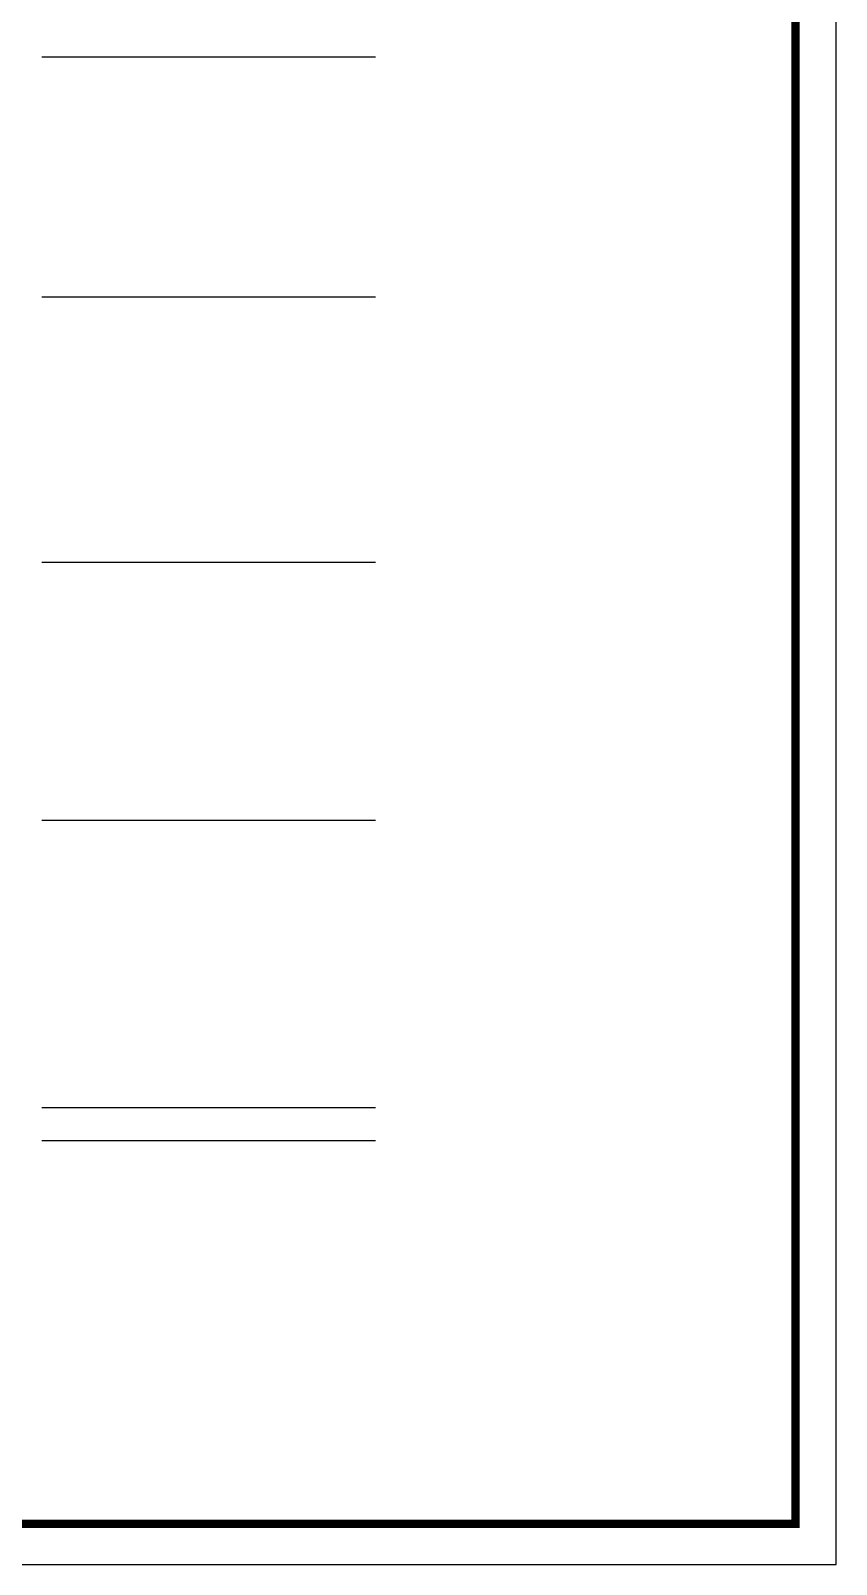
# Model space of a CAD drawing. Extents: x 44111 to 90315, y 4379 to 151689.
# Drawn here: x 79375 to 90315, y 4379 to 25192 of the extents above; entities that cross this region are included whole.
import ezdxf

# ---------------------------------------------------------------- set-up
doc = ezdxf.new("R2010")
doc.units = 0
doc.header["$LTSCALE"] = 1000
doc.header["$MEASUREMENT"] = 0
for name, color, linetype in [('DIM_ELEV', 3, 'Continuous'), ('PUB_TITLE', 4, 'Continuous'), ('图框固定块', 3, 'Continuous')]:
    doc.layers.add(name, color=color, linetype=linetype)

msp = doc.modelspace()

# ---------------------------------------------------------------- linework, layer by layer
at = {"layer": 'DIM_ELEV'}
for p, q in [((79525, 24839), (84059, 24839)), ((79525, 21579), (84059, 21579)), ((79525, 17979), (84059, 17979)), ((79525, 14479), (84059, 14479)), ((79525, 10579), (84059, 10579)), ((79525, 10129), (84059, 10129))]:
    msp.add_line(p, q, dxfattribs=at)
at = {"layer": 'PUB_TITLE'}
msp.add_lwpolyline([(44111, 4379), (90315, 4379), (90315, 37049), (44111, 37049)], close=True, dxfattribs=at)
msp.add_lwpolyline([(44111, 4379), (90315, 4379), (90315, 37049), (44111, 37049)], close=True, dxfattribs=at)
at = {"layer": 'PUB_TITLE', "const_width": 110}
msp.add_lwpolyline([(46861, 4929), (89761, 4929), (89761, 36499), (46861, 36499)], close=True, dxfattribs=at)
at = {"layer": '图框固定块'}
msp.add_lwpolyline([(44111, 4379), (90315, 4379), (90315, 37049), (44111, 37049)], close=True, dxfattribs=at)

doc.saveas('drawing.dxf')
